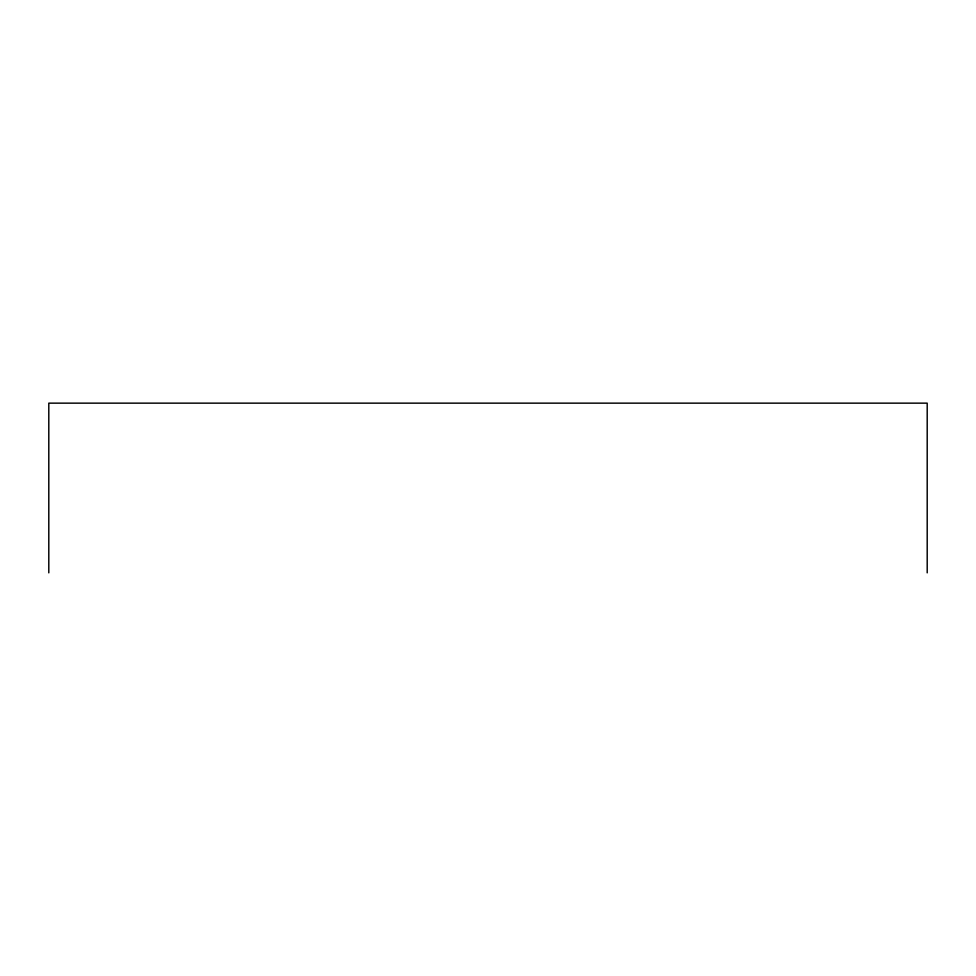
<?xml version="1.0" encoding="UTF-8"?>
<svg xmlns="http://www.w3.org/2000/svg" width="976" height="976" viewBox="0 0 976 976"><rect width="100%" height="100%" fill="white"/><g stroke="black" fill="none" stroke-linecap="round" stroke-linejoin="round"><path stroke-width="1.46" d="M927.2 572.851L927.2 403.149L48.8 403.149L48.8 572.851"/></g></svg>
